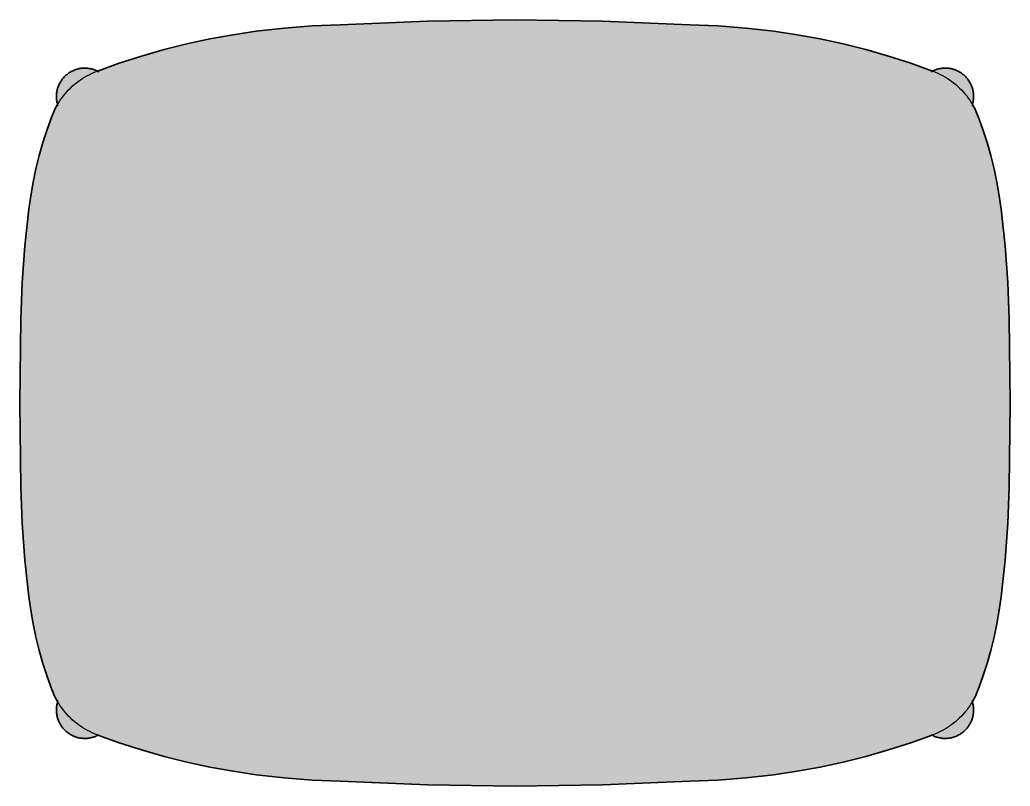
# Model space of a CAD drawing. Header units: millimetres. Extents: x 0 to 1503, y -725 to 393.
# Drawn here: x 67 to 700, y -725 to -236 of the extents above; entities that cross this region are included whole.
import ezdxf

# ---------------------------------------------------------------- set-up
doc = ezdxf.new("R2010")
doc.units = ezdxf.units.MM
doc.layers.add('Blocks', color=7, linetype='Continuous')
doc.layers.add('Blocks$Fill', color=7, linetype='Continuous', true_color=0xffffff)
doc.layers.add('Blocks$Inner', color=7, linetype='Continuous', lineweight=25, true_color=0x007f00)
doc.layers.add('Blocks$Outline', color=7, linetype='Continuous', lineweight=35, true_color=0xff3f3f)

# ---------------------------------------------------------------- blocks, each defined once
blk = doc.blocks.new('Doze Ottoman Top')
at = {"layer": 'Blocks$Fill'}
blk.add_hatch(color=256, dxfattribs=at).paths.add_polyline_path([(443.9, 162.47), (387.99, 161.68), (332.13, 159.31), (314.26, 158.52), (296.42, 157.12), (278.64, 155.12), (263.78, 152.94), (249, 150.27), (234.32, 147.1), (219.75, 143.45), (205.31, 139.32), (191.02, 134.7), (177.18, 129.72), (177.04, 129.8), (176.48, 130.06), (175.91, 130.3), (175.33, 130.53), (174.74, 130.73), (174.15, 130.92), (173.55, 131.08), (172.95, 131.22), (172.34, 131.34), (171.73, 131.44), (171.11, 131.52), (170.49, 131.58), (169.88, 131.62), (169.26, 131.64), (168.64, 131.63), (168.02, 131.6), (167.4, 131.55), (166.78, 131.49), (166.17, 131.39), (165.56, 131.28), (164.95, 131.15), (164.35, 131), (163.76, 130.82), (163.17, 130.63), (162.58, 130.42), (162.01, 130.18), (161.44, 129.93), (160.89, 129.65), (160.34, 129.36), (159.8, 129.05), (159.28, 128.72), (158.76, 128.38), (158.26, 128.01), (157.77, 127.63), (157.3, 127.23), (156.83, 126.82), (156.39, 126.39), (155.96, 125.94), (155.54, 125.48), (155.14, 125.01), (154.75, 124.52), (154.39, 124.02), (154.04, 123.52), (153.71, 123.01), (153.4, 122.49), (153.1, 121.95), (152.82, 121.41), (152.57, 120.86), (152.33, 120.3), (152.11, 119.73), (151.9, 119.15), (151.72, 118.57), (151.56, 117.98), (151.42, 117.39), (151.3, 116.79), (151.2, 116.19), (151.12, 115.59), (151.06, 114.98), (151.02, 114.37), (151, 113.76), (151, 113.15), (151.03, 112.54), (151.07, 111.94), (151.13, 111.33), (151.22, 110.73), (151.32, 110.12), (151.45, 109.53), (151.59, 108.94), (151.73, 108.46), (151.61, 108.27), (150.79, 106.8), (150.01, 105.3), (149.28, 103.78), (148.61, 102.24), (147.99, 100.67), (145.05, 92.45), (142.39, 84.14), (140.01, 75.74), (137.92, 67.26), (136.12, 58.72), (134.61, 50.12), (133.39, 41.47), (130.9, 18.12), (129.17, -5.31), (128.22, -28.78), (127.6, -82.33), (128.22, -135.88), (129.17, -159.35), (130.9, -182.77), (133.39, -206.13), (134.61, -214.77), (136.12, -223.37), (137.92, -231.91), (140.01, -240.39), (142.39, -248.79), (145.05, -257.1), (147.99, -265.32), (148.61, -266.89), (149.28, -268.44), (150.01, -269.96), (150.79, -271.46), (151.61, -272.92), (151.79, -273.22), (151.76, -273.32), (151.59, -273.91), (151.45, -274.5), (151.32, -275.1), (151.22, -275.7), (151.13, -276.3), (151.07, -276.91), (151.03, -277.51), (151, -278.12), (151, -278.73), (151.02, -279.34), (151.06, -279.95), (151.12, -280.56), (151.2, -281.16), (151.3, -281.76), (151.42, -282.36), (151.56, -282.95), (151.72, -283.54), (151.9, -284.12), (152.11, -284.7), (152.33, -285.27), (152.57, -285.83), (152.82, -286.38), (153.1, -286.92), (153.4, -287.46), (153.71, -287.98), (154.04, -288.49), (154.39, -288.99), (154.75, -289.49), (155.14, -289.98), (155.54, -290.45), (155.96, -290.91), (156.39, -291.36), (156.84, -291.79), (157.3, -292.2), (157.77, -292.6), (158.26, -292.98), (158.77, -293.34), (159.28, -293.69), (159.81, -294.02), (160.34, -294.33), (160.89, -294.62), (161.45, -294.9), (162.01, -295.15), (162.59, -295.38), (163.17, -295.6), (163.76, -295.79), (164.36, -295.97), (164.96, -296.12), (165.56, -296.25), (166.17, -296.36), (166.79, -296.45), (167.41, -296.52), (168.02, -296.57), (168.64, -296.6), (169.26, -296.6), (169.88, -296.59), (170.5, -296.55), (171.12, -296.49), (171.74, -296.41), (172.35, -296.31), (172.96, -296.19), (173.56, -296.04), (174.16, -295.88), (174.75, -295.7), (175.34, -295.49), (175.92, -295.27), (176.49, -295.02), (177.05, -294.76), (177.54, -294.51), (191.02, -299.36), (205.31, -303.97), (219.75, -308.11), (234.32, -311.76), (249, -314.92), (263.78, -317.6), (278.64, -319.78), (296.42, -321.78), (314.26, -323.18), (332.13, -323.97), (387.99, -326.33), (443.9, -327.12), (499.81, -326.33), (555.67, -323.97), (573.54, -323.18), (591.38, -321.78), (609.16, -319.78), (624.02, -317.6), (638.8, -314.92), (653.48, -311.76), (668.05, -308.11), (682.48, -303.97), (696.78, -299.36), (710.26, -294.51), (710.75, -294.76), (711.31, -295.02), (711.88, -295.27), (712.46, -295.49), (713.05, -295.7), (713.64, -295.88), (714.24, -296.04), (714.84, -296.19), (715.45, -296.31), (716.06, -296.41), (716.68, -296.49), (717.3, -296.55), (717.92, -296.59), (718.54, -296.6), (719.16, -296.6), (719.78, -296.57), (720.39, -296.52), (721.01, -296.45), (721.63, -296.36), (722.24, -296.25), (722.84, -296.12), (723.44, -295.97), (724.04, -295.79), (724.63, -295.6), (725.21, -295.38), (725.79, -295.15), (726.35, -294.9), (726.91, -294.62), (727.46, -294.33), (727.99, -294.02), (728.52, -293.69), (729.03, -293.34), (729.54, -292.98), (730.03, -292.6), (730.5, -292.2), (730.96, -291.79), (731.41, -291.36), (731.84, -290.91), (732.26, -290.45), (732.66, -289.98), (733.05, -289.49), (733.41, -288.99), (733.76, -288.49), (734.09, -287.98), (734.4, -287.46), (734.7, -286.92), (734.98, -286.38), (735.23, -285.83), (735.47, -285.27), (735.69, -284.7), (735.9, -284.12), (736.08, -283.54), (736.24, -282.95), (736.38, -282.36), (736.5, -281.76), (736.6, -281.16), (736.68, -280.56), (736.74, -279.95), (736.78, -279.34), (736.8, -278.73), (736.8, -278.12), (736.77, -277.51), (736.73, -276.91), (736.67, -276.3), (736.58, -275.7), (736.48, -275.1), (736.35, -274.5), (736.21, -273.91), (736.04, -273.32), (736.01, -273.21), (736.18, -272.92), (737.01, -271.46), (737.79, -269.96), (738.52, -268.44), (739.19, -266.89), (739.81, -265.32), (742.75, -257.1), (745.41, -248.79), (747.79, -240.39), (749.88, -231.91), (751.68, -223.37), (753.19, -214.77), (754.4, -206.13), (756.9, -182.77), (758.62, -159.35), (759.58, -135.88), (760.19, -82.33), (759.58, -28.78), (758.62, -5.31), (756.9, 18.12), (754.4, 41.47), (753.19, 50.12), (751.68, 58.72), (749.88, 67.26), (747.79, 75.74), (745.41, 84.14), (742.75, 92.45), (739.81, 100.67), (739.19, 102.24), (738.52, 103.78), (737.79, 105.3), (737.01, 106.8), (736.18, 108.27), (736.07, 108.46), (736.21, 108.94), (736.35, 109.53), (736.48, 110.12), (736.58, 110.73), (736.67, 111.33), (736.73, 111.94), (736.77, 112.54), (736.8, 113.15), (736.8, 113.76), (736.78, 114.37), (736.74, 114.98), (736.68, 115.59), (736.6, 116.19), (736.5, 116.79), (736.38, 117.39), (736.24, 117.98), (736.08, 118.57), (735.9, 119.15), (735.69, 119.73), (735.47, 120.3), (735.24, 120.86), (734.98, 121.41), (734.7, 121.95), (734.4, 122.49), (734.09, 123.01), (733.76, 123.52), (733.41, 124.02), (733.05, 124.52), (732.66, 125.01), (732.26, 125.48), (731.84, 125.94), (731.41, 126.39), (730.97, 126.82), (730.5, 127.23), (730.03, 127.63), (729.54, 128.01), (729.04, 128.38), (728.52, 128.72), (728, 129.05), (727.46, 129.36), (726.91, 129.65), (726.36, 129.93), (725.79, 130.18), (725.22, 130.42), (724.63, 130.63), (724.05, 130.82), (723.45, 131), (722.85, 131.15), (722.24, 131.28), (721.63, 131.39), (721.02, 131.49), (720.4, 131.55), (719.78, 131.6), (719.17, 131.63), (718.54, 131.64), (717.92, 131.62), (717.31, 131.58), (716.69, 131.52), (716.07, 131.44), (715.46, 131.34), (714.85, 131.22), (714.25, 131.08), (713.65, 130.92), (713.06, 130.73), (712.47, 130.53), (711.9, 130.3), (711.32, 130.06), (710.76, 129.8), (710.62, 129.72), (696.78, 134.7), (682.48, 139.32), (668.05, 143.45), (653.48, 147.1), (638.8, 150.27), (624.02, 152.94), (609.16, 155.12), (591.38, 157.12), (573.54, 158.52), (555.67, 159.31), (499.81, 161.68)], flags=0)
at = {"layer": 'Blocks$Inner'}
blk.add_lwpolyline([(759.58, -135.88), (758.62, -159.35), (756.9, -182.77), (754.4, -206.13), (753.19, -214.77), (751.68, -223.37), (749.88, -231.91), (747.79, -240.39), (745.41, -248.79), (742.75, -257.1), (739.81, -265.32), (739.19, -266.89), (738.52, -268.44), (737.79, -269.96), (737.01, -271.46), (736.18, -272.92), (735.31, -274.36), (734.38, -275.77), (733.41, -277.15), (732.39, -278.5), (731.32, -279.8), (730.22, -281.07), (729.07, -282.31), (727.87, -283.5), (726.64, -284.65), (725.37, -285.76), (724.07, -286.83), (722.73, -287.85), (721.35, -288.83), (719.94, -289.75), (718.5, -290.63), (717.03, -291.46), (715.54, -292.24), (714.02, -292.97), (712.47, -293.65), (710.91, -294.27), (696.78, -299.36), (682.48, -303.97), (668.05, -308.11), (653.48, -311.76), (638.8, -314.92), (624.02, -317.6), (609.16, -319.78), (591.38, -321.78), (573.54, -323.18), (555.67, -323.97), (499.81, -326.33), (443.9, -327.12), (387.99, -326.33), (332.13, -323.97), (314.26, -323.18), (296.42, -321.78), (278.64, -319.78), (263.78, -317.6), (249, -314.92), (234.32, -311.76), (219.75, -308.11), (205.31, -303.97), (191.02, -299.36), (176.89, -294.27), (175.32, -293.65), (173.78, -292.97), (172.26, -292.24), (170.76, -291.46), (169.3, -290.63), (167.86, -289.75), (166.45, -288.83), (165.07, -287.85), (163.73, -286.83), (162.42, -285.76), (161.15, -284.65), (159.92, -283.5), (158.73, -282.31), (157.58, -281.07), (156.47, -279.8), (155.41, -278.5), (154.39, -277.15), (153.42, -275.77), (152.49, -274.36), (151.61, -272.92), (150.79, -271.46), (150.01, -269.96), (149.28, -268.44), (148.61, -266.89), (147.99, -265.32), (145.05, -257.1), (142.39, -248.79), (140.01, -240.39), (137.92, -231.91), (136.12, -223.37), (134.61, -214.77), (133.39, -206.13), (130.9, -182.77), (129.17, -159.35), (128.22, -135.88), (127.6, -82.33), (128.22, -28.78), (129.17, -5.31), (130.9, 18.12), (133.39, 41.47), (134.61, 50.12), (136.12, 58.72), (137.92, 67.26), (140.01, 75.74), (142.39, 84.14), (145.05, 92.45), (147.99, 100.67), (148.61, 102.24), (149.28, 103.78), (150.01, 105.3), (150.79, 106.8), (151.61, 108.27), (152.49, 109.71), (153.42, 111.12), (154.39, 112.5), (155.41, 113.84), (156.47, 115.15), (157.58, 116.42), (158.73, 117.65), (159.92, 118.85), (161.15, 120), (162.42, 121.11), (163.73, 122.17), (165.07, 123.2), (166.45, 124.17), (167.86, 125.1), (169.3, 125.98), (170.76, 126.81), (172.26, 127.59), (173.78, 128.32), (175.32, 128.99), (176.89, 129.62), (191.02, 134.7), (205.31, 139.32), (219.75, 143.45), (234.32, 147.1), (249, 150.27), (263.78, 152.94), (278.64, 155.12), (296.42, 157.12), (314.26, 158.52), (332.13, 159.31), (387.99, 161.68), (443.9, 162.47), (499.81, 161.68), (555.67, 159.31), (573.54, 158.52), (591.38, 157.12), (609.16, 155.12), (624.02, 152.94), (638.8, 150.27), (653.48, 147.1), (668.05, 143.45), (682.48, 139.32), (696.78, 134.7), (710.91, 129.62), (712.47, 128.99), (714.02, 128.32), (715.54, 127.59), (717.03, 126.81), (718.5, 125.98), (719.94, 125.1), (721.35, 124.17), (722.73, 123.2), (724.07, 122.17), (725.37, 121.11), (726.64, 120), (727.87, 118.85), (729.07, 117.65), (730.22, 116.42), (731.32, 115.15), (732.39, 113.84), (733.41, 112.5), (734.38, 111.12), (735.31, 109.71), (736.18, 108.27), (737.01, 106.8), (737.79, 105.3), (738.52, 103.78), (739.19, 102.24), (739.81, 100.67), (742.75, 92.45), (745.41, 84.14), (747.79, 75.74), (749.88, 67.26), (751.68, 58.72), (753.19, 50.12), (754.4, 41.47), (756.9, 18.12), (758.62, -5.31), (759.58, -28.78), (760.19, -82.33)], close=True, dxfattribs=at)
for points in [[(152.15, 107.19), (151.94, 107.77), (151.76, 108.35), (151.59, 108.94), (151.45, 109.53), (151.32, 110.12), (151.22, 110.73), (151.13, 111.33), (151.07, 111.94), (151.03, 112.54), (151, 113.15), (151, 113.76), (151.02, 114.37), (151.06, 114.98), (151.12, 115.59), (151.2, 116.19), (151.3, 116.79), (151.42, 117.39), (151.56, 117.98), (151.72, 118.57), (151.9, 119.15), (152.11, 119.73), (152.33, 120.3), (152.57, 120.86), (152.82, 121.41), (153.1, 121.95), (153.4, 122.49), (153.71, 123.01), (154.04, 123.52), (154.39, 124.02), (154.75, 124.52), (155.14, 125.01), (155.54, 125.48), (155.96, 125.94), (156.39, 126.39), (156.83, 126.82), (157.3, 127.23), (157.77, 127.63), (158.26, 128.01), (158.76, 128.38), (159.28, 128.72), (159.8, 129.05), (160.34, 129.36), (160.89, 129.65), (161.44, 129.93), (162.01, 130.18), (162.58, 130.42), (163.17, 130.63), (163.76, 130.82), (164.35, 131), (164.95, 131.15), (165.56, 131.28), (166.17, 131.39), (166.78, 131.49), (167.4, 131.55), (168.02, 131.6), (168.64, 131.63), (169.26, 131.64), (169.88, 131.62), (170.49, 131.58), (171.11, 131.52), (171.73, 131.44), (172.34, 131.34), (172.95, 131.22), (173.55, 131.08), (174.15, 130.92), (174.74, 130.73), (175.33, 130.53), (175.91, 130.3), (176.48, 130.06), (177.04, 129.8), (177.59, 129.51), (178.13, 129.21)], [(709.67, 129.21), (710.21, 129.51), (710.76, 129.8), (711.32, 130.06), (711.9, 130.3), (712.47, 130.53), (713.06, 130.73), (713.65, 130.92), (714.25, 131.08), (714.85, 131.22), (715.46, 131.34), (716.07, 131.44), (716.69, 131.52), (717.31, 131.58), (717.92, 131.62), (718.54, 131.64), (719.17, 131.63), (719.78, 131.6), (720.4, 131.55), (721.02, 131.49), (721.63, 131.39), (722.24, 131.28), (722.85, 131.15), (723.45, 131), (724.05, 130.82), (724.63, 130.63), (725.22, 130.42), (725.79, 130.18), (726.36, 129.93), (726.91, 129.65), (727.46, 129.36), (728, 129.05), (728.52, 128.72), (729.04, 128.38), (729.54, 128.01), (730.03, 127.63), (730.5, 127.23), (730.97, 126.82), (731.41, 126.39), (731.84, 125.94), (732.26, 125.48), (732.66, 125.01), (733.05, 124.52), (733.41, 124.02), (733.76, 123.52), (734.09, 123.01), (734.4, 122.49), (734.7, 121.95), (734.98, 121.41), (735.24, 120.86), (735.47, 120.3), (735.69, 119.73), (735.9, 119.15), (736.08, 118.57), (736.24, 117.98), (736.38, 117.39), (736.5, 116.79), (736.6, 116.19), (736.68, 115.59), (736.74, 114.98), (736.78, 114.37), (736.8, 113.76), (736.8, 113.15), (736.77, 112.54), (736.73, 111.94), (736.67, 111.33), (736.58, 110.73), (736.48, 110.12), (736.35, 109.53), (736.21, 108.94), (736.04, 108.35), (735.86, 107.77), (735.65, 107.19)], [(178.14, -294.17), (177.6, -294.48), (177.05, -294.76), (176.49, -295.02), (175.92, -295.27), (175.34, -295.49), (174.75, -295.7), (174.16, -295.88), (173.56, -296.04), (172.96, -296.19), (172.35, -296.31), (171.74, -296.41), (171.12, -296.49), (170.5, -296.55), (169.88, -296.59), (169.26, -296.6), (168.64, -296.6), (168.02, -296.57), (167.41, -296.52), (166.79, -296.45), (166.17, -296.36), (165.56, -296.25), (164.96, -296.12), (164.36, -295.97), (163.76, -295.79), (163.17, -295.6), (162.59, -295.38), (162.01, -295.15), (161.45, -294.9), (160.89, -294.62), (160.34, -294.33), (159.81, -294.02), (159.28, -293.69), (158.77, -293.34), (158.26, -292.98), (157.77, -292.6), (157.3, -292.2), (156.84, -291.79), (156.39, -291.36), (155.96, -290.91), (155.54, -290.45), (155.14, -289.98), (154.75, -289.49), (154.39, -288.99), (154.04, -288.49), (153.71, -287.98), (153.4, -287.46), (153.1, -286.92), (152.82, -286.38), (152.57, -285.83), (152.33, -285.27), (152.11, -284.7), (151.9, -284.12), (151.72, -283.54), (151.56, -282.95), (151.42, -282.36), (151.3, -281.76), (151.2, -281.16), (151.12, -280.56), (151.06, -279.95), (151.02, -279.34), (151, -278.73), (151, -278.12), (151.03, -277.51), (151.07, -276.91), (151.13, -276.3), (151.22, -275.7), (151.32, -275.1), (151.45, -274.5), (151.59, -273.91), (151.76, -273.32), (151.94, -272.74), (152.15, -272.17)], [(735.65, -272.17), (735.86, -272.74), (736.04, -273.32), (736.21, -273.91), (736.35, -274.5), (736.48, -275.1), (736.58, -275.7), (736.67, -276.3), (736.73, -276.91), (736.77, -277.51), (736.8, -278.12), (736.8, -278.73), (736.78, -279.34), (736.74, -279.95), (736.68, -280.56), (736.6, -281.16), (736.5, -281.76), (736.38, -282.36), (736.24, -282.95), (736.08, -283.54), (735.9, -284.12), (735.69, -284.7), (735.47, -285.27), (735.23, -285.83), (734.98, -286.38), (734.7, -286.92), (734.4, -287.46), (734.09, -287.98), (733.76, -288.49), (733.41, -288.99), (733.05, -289.49), (732.66, -289.98), (732.26, -290.45), (731.84, -290.91), (731.41, -291.36), (730.96, -291.79), (730.5, -292.2), (730.03, -292.6), (729.54, -292.98), (729.03, -293.34), (728.52, -293.69), (727.99, -294.02), (727.46, -294.33), (726.91, -294.62), (726.35, -294.9), (725.79, -295.15), (725.21, -295.38), (724.63, -295.6), (724.04, -295.79), (723.44, -295.97), (722.84, -296.12), (722.24, -296.25), (721.63, -296.36), (721.01, -296.45), (720.39, -296.52), (719.78, -296.57), (719.16, -296.6), (718.54, -296.6), (717.92, -296.59), (717.3, -296.55), (716.68, -296.49), (716.06, -296.41), (715.45, -296.31), (714.84, -296.19), (714.24, -296.04), (713.64, -295.88), (713.05, -295.7), (712.46, -295.49), (711.88, -295.27), (711.31, -295.02), (710.75, -294.76), (710.2, -294.48), (709.66, -294.17)]]:
    blk.add_lwpolyline(points, dxfattribs=at)
at = {"layer": 'Blocks$Outline'}
for points in [[(314.26, 158.52), (296.42, 157.12)], [(332.13, 159.31), (314.26, 158.52)], [(387.99, 161.68), (332.13, 159.31)], [(443.9, 162.47), (387.99, 161.68)], [(499.81, 161.68), (443.9, 162.47)], [(555.67, 159.31), (499.81, 161.68)], [(573.54, 158.52), (555.67, 159.31)], [(591.38, 157.12), (573.54, 158.52)], [(263.78, 152.94), (249, 150.27)], [(278.64, 155.12), (263.78, 152.94)], [(296.42, 157.12), (278.64, 155.12)], [(609.16, 155.12), (591.38, 157.12)], [(624.02, 152.94), (609.16, 155.12)], [(638.8, 150.27), (624.02, 152.94)], [(234.32, 147.1), (219.75, 143.45)], [(249, 150.27), (234.32, 147.1)], [(653.48, 147.1), (638.8, 150.27)], [(668.05, 143.45), (653.48, 147.1)], [(205.31, 139.32), (191.02, 134.7)], [(219.75, 143.45), (205.31, 139.32)], [(682.48, 139.32), (668.05, 143.45)], [(696.78, 134.7), (682.48, 139.32)], [(191.02, 134.7), (177.18, 129.72)], [(710.62, 129.72), (696.78, 134.7)], [(156.83, 126.82), (156.39, 126.39)], [(157.3, 127.23), (156.83, 126.82)], [(157.77, 127.63), (157.3, 127.23)], [(158.26, 128.01), (157.77, 127.63)], [(158.76, 128.38), (158.26, 128.01)], [(159.28, 128.72), (158.76, 128.38)], [(159.8, 129.05), (159.28, 128.72)], [(160.34, 129.36), (159.8, 129.05)], [(160.89, 129.65), (160.34, 129.36)], [(161.44, 129.93), (160.89, 129.65)], [(162.01, 130.18), (161.44, 129.93)], [(162.58, 130.42), (162.01, 130.18)], [(163.17, 130.63), (162.58, 130.42)], [(163.76, 130.82), (163.17, 130.63)], [(164.35, 131), (163.76, 130.82)], [(164.95, 131.15), (164.35, 131)], [(165.56, 131.28), (164.95, 131.15)], [(166.17, 131.39), (165.56, 131.28)], [(166.78, 131.49), (166.17, 131.39)], [(167.4, 131.55), (166.78, 131.49)], [(168.02, 131.6), (167.4, 131.55)], [(168.64, 131.63), (168.02, 131.6)], [(169.26, 131.64), (168.64, 131.63)], [(169.88, 131.62), (169.26, 131.64)], [(170.49, 131.58), (169.88, 131.62)], [(171.11, 131.52), (170.49, 131.58)], [(171.73, 131.44), (171.11, 131.52)], [(172.34, 131.34), (171.73, 131.44)], [(172.95, 131.22), (172.34, 131.34)], [(173.55, 131.08), (172.95, 131.22)], [(174.15, 130.92), (173.55, 131.08)], [(174.74, 130.73), (174.15, 130.92)], [(175.33, 130.53), (174.74, 130.73)], [(175.91, 130.3), (175.33, 130.53)], [(176.48, 130.06), (175.91, 130.3)], [(177.04, 129.8), (176.48, 130.06)], [(177.18, 129.72), (177.04, 129.8)], [(710.76, 129.8), (710.62, 129.72)], [(711.32, 130.06), (710.76, 129.8)], [(711.9, 130.3), (711.32, 130.06)], [(712.47, 130.53), (711.9, 130.3)], [(713.06, 130.73), (712.47, 130.53)], [(713.65, 130.92), (713.06, 130.73)], [(714.25, 131.08), (713.65, 130.92)], [(714.85, 131.22), (714.25, 131.08)], [(715.46, 131.34), (714.85, 131.22)], [(716.07, 131.44), (715.46, 131.34)], [(716.69, 131.52), (716.07, 131.44)], [(717.31, 131.58), (716.69, 131.52)], [(717.92, 131.62), (717.31, 131.58)], [(718.54, 131.64), (717.92, 131.62)], [(719.17, 131.63), (718.54, 131.64)], [(719.78, 131.6), (719.17, 131.63)], [(720.4, 131.55), (719.78, 131.6)], [(721.02, 131.49), (720.4, 131.55)], [(721.63, 131.39), (721.02, 131.49)], [(722.24, 131.28), (721.63, 131.39)], [(722.85, 131.15), (722.24, 131.28)], [(723.45, 131), (722.85, 131.15)], [(724.05, 130.82), (723.45, 131)], [(724.63, 130.63), (724.05, 130.82)], [(725.22, 130.42), (724.63, 130.63)], [(725.79, 130.18), (725.22, 130.42)], [(726.36, 129.93), (725.79, 130.18)], [(726.91, 129.65), (726.36, 129.93)], [(727.46, 129.36), (726.91, 129.65)], [(728, 129.05), (727.46, 129.36)], [(728.52, 128.72), (728, 129.05)], [(729.04, 128.38), (728.52, 128.72)], [(729.54, 128.01), (729.04, 128.38)], [(730.03, 127.63), (729.54, 128.01)], [(730.5, 127.23), (730.03, 127.63)], [(730.97, 126.82), (730.5, 127.23)], [(731.41, 126.39), (730.97, 126.82)], [(152.33, 120.3), (152.11, 119.73)], [(152.57, 120.86), (152.33, 120.3)], [(152.82, 121.41), (152.57, 120.86)], [(153.1, 121.95), (152.82, 121.41)], [(153.4, 122.49), (153.1, 121.95)], [(153.71, 123.01), (153.4, 122.49)], [(154.04, 123.52), (153.71, 123.01)], [(154.39, 124.02), (154.04, 123.52)], [(154.75, 124.52), (154.39, 124.02)], [(155.14, 125.01), (154.75, 124.52)], [(155.54, 125.48), (155.14, 125.01)], [(155.96, 125.94), (155.54, 125.48)], [(156.39, 126.39), (155.96, 125.94)], [(731.84, 125.94), (731.41, 126.39)], [(732.26, 125.48), (731.84, 125.94)], [(732.66, 125.01), (732.26, 125.48)], [(733.05, 124.52), (732.66, 125.01)], [(733.41, 124.02), (733.05, 124.52)], [(733.76, 123.52), (733.41, 124.02)], [(734.09, 123.01), (733.76, 123.52)], [(734.4, 122.49), (734.09, 123.01)], [(734.7, 121.95), (734.4, 122.49)], [(734.98, 121.41), (734.7, 121.95)], [(735.24, 120.86), (734.98, 121.41)], [(735.47, 120.3), (735.24, 120.86)], [(735.69, 119.73), (735.47, 120.3)], [(151.02, 114.37), (151, 113.76)], [(151.06, 114.98), (151.02, 114.37)], [(151.12, 115.59), (151.06, 114.98)], [(151.2, 116.19), (151.12, 115.59)], [(151.3, 116.79), (151.2, 116.19)], [(151.42, 117.39), (151.3, 116.79)], [(151.56, 117.98), (151.42, 117.39)], [(151.72, 118.57), (151.56, 117.98)], [(151.9, 119.15), (151.72, 118.57)], [(152.11, 119.73), (151.9, 119.15)], [(735.9, 119.15), (735.69, 119.73)], [(736.08, 118.57), (735.9, 119.15)], [(736.24, 117.98), (736.08, 118.57)], [(736.38, 117.39), (736.24, 117.98)], [(736.5, 116.79), (736.38, 117.39)], [(736.6, 116.19), (736.5, 116.79)], [(736.68, 115.59), (736.6, 116.19)], [(736.74, 114.98), (736.68, 115.59)], [(736.78, 114.37), (736.74, 114.98)], [(736.8, 113.76), (736.78, 114.37)], [(151.61, 108.27), (150.79, 106.8)], [(151, 113.76), (151, 113.15)], [(151, 113.15), (151.03, 112.54)], [(151.03, 112.54), (151.07, 111.94)], [(151.07, 111.94), (151.13, 111.33)], [(151.13, 111.33), (151.22, 110.73)], [(151.22, 110.73), (151.32, 110.12)], [(151.32, 110.12), (151.45, 109.53)], [(151.45, 109.53), (151.59, 108.94)], [(151.59, 108.94), (151.73, 108.46)], [(151.73, 108.46), (151.61, 108.27)], [(736.07, 108.46), (736.21, 108.94)], [(736.18, 108.27), (736.07, 108.46)], [(737.01, 106.8), (736.18, 108.27)], [(736.21, 108.94), (736.35, 109.53)], [(736.35, 109.53), (736.48, 110.12)], [(736.48, 110.12), (736.58, 110.73)], [(736.58, 110.73), (736.67, 111.33)], [(736.67, 111.33), (736.73, 111.94)], [(736.73, 111.94), (736.77, 112.54)], [(736.77, 112.54), (736.8, 113.15)], [(736.8, 113.15), (736.8, 113.76)], [(148.61, 102.24), (147.99, 100.67)], [(149.28, 103.78), (148.61, 102.24)], [(150.01, 105.3), (149.28, 103.78)], [(150.79, 106.8), (150.01, 105.3)], [(737.79, 105.3), (737.01, 106.8)], [(738.52, 103.78), (737.79, 105.3)], [(739.19, 102.24), (738.52, 103.78)], [(739.81, 100.67), (739.19, 102.24)], [(147.99, 100.67), (145.05, 92.45)], [(742.75, 92.45), (739.81, 100.67)], [(145.05, 92.45), (142.39, 84.14)], [(745.41, 84.14), (742.75, 92.45)], [(142.39, 84.14), (140.01, 75.74)], [(747.79, 75.74), (745.41, 84.14)], [(140.01, 75.74), (137.92, 67.26)], [(749.88, 67.26), (747.79, 75.74)], [(137.92, 67.26), (136.12, 58.72)], [(751.68, 58.72), (749.88, 67.26)], [(136.12, 58.72), (134.61, 50.12)], [(753.19, 50.12), (751.68, 58.72)], [(134.61, 50.12), (133.39, 41.47)], [(754.4, 41.47), (753.19, 50.12)], [(133.39, 41.47), (130.9, 18.12)], [(756.9, 18.12), (754.4, 41.47)], [(130.9, 18.12), (129.17, -5.31)], [(758.62, -5.31), (756.9, 18.12)], [(129.17, -5.31), (128.22, -28.78)], [(759.58, -28.78), (758.62, -5.31)], [(128.22, -28.78), (127.6, -82.33)], [(760.19, -82.33), (759.58, -28.78)], [(127.6, -82.33), (128.22, -135.88)], [(759.58, -135.88), (760.19, -82.33)], [(128.22, -135.88), (129.17, -159.35)], [(758.62, -159.35), (759.58, -135.88)], [(129.17, -159.35), (130.9, -182.77)], [(756.9, -182.77), (758.62, -159.35)], [(130.9, -182.77), (133.39, -206.13)], [(754.4, -206.13), (756.9, -182.77)], [(133.39, -206.13), (134.61, -214.77)], [(753.19, -214.77), (754.4, -206.13)], [(134.61, -214.77), (136.12, -223.37)], [(751.68, -223.37), (753.19, -214.77)], [(136.12, -223.37), (137.92, -231.91)], [(749.88, -231.91), (751.68, -223.37)], [(137.92, -231.91), (140.01, -240.39)], [(747.79, -240.39), (749.88, -231.91)], [(140.01, -240.39), (142.39, -248.79)], [(745.41, -248.79), (747.79, -240.39)], [(142.39, -248.79), (145.05, -257.1)], [(742.75, -257.1), (745.41, -248.79)], [(145.05, -257.1), (147.99, -265.32)], [(739.81, -265.32), (742.75, -257.1)], [(147.99, -265.32), (148.61, -266.89)], [(739.19, -266.89), (739.81, -265.32)], [(148.61, -266.89), (149.28, -268.44)], [(149.28, -268.44), (150.01, -269.96)], [(150.01, -269.96), (150.79, -271.46)], [(150.79, -271.46), (151.61, -272.92)], [(736.18, -272.92), (737.01, -271.46)], [(737.01, -271.46), (737.79, -269.96)], [(737.79, -269.96), (738.52, -268.44)], [(738.52, -268.44), (739.19, -266.89)], [(151.03, -277.51), (151, -278.12)], [(151, -278.12), (151, -278.73)], [(151.07, -276.91), (151.03, -277.51)], [(151.13, -276.3), (151.07, -276.91)], [(151.22, -275.7), (151.13, -276.3)], [(151.32, -275.1), (151.22, -275.7)], [(151.45, -274.5), (151.32, -275.1)], [(151.59, -273.91), (151.45, -274.5)], [(151.76, -273.32), (151.59, -273.91)], [(151.61, -272.92), (151.79, -273.22)], [(151.79, -273.22), (151.76, -273.32)], [(736.01, -273.21), (736.18, -272.92)], [(736.04, -273.32), (736.01, -273.21)], [(736.21, -273.91), (736.04, -273.32)], [(736.35, -274.5), (736.21, -273.91)], [(736.48, -275.1), (736.35, -274.5)], [(736.58, -275.7), (736.48, -275.1)], [(736.67, -276.3), (736.58, -275.7)], [(736.73, -276.91), (736.67, -276.3)], [(736.77, -277.51), (736.73, -276.91)], [(736.8, -278.12), (736.77, -277.51)], [(736.8, -278.73), (736.8, -278.12)], [(151, -278.73), (151.02, -279.34)], [(151.02, -279.34), (151.06, -279.95)], [(151.06, -279.95), (151.12, -280.56)], [(151.12, -280.56), (151.2, -281.16)], [(151.2, -281.16), (151.3, -281.76)], [(151.3, -281.76), (151.42, -282.36)], [(151.42, -282.36), (151.56, -282.95)], [(151.56, -282.95), (151.72, -283.54)], [(151.72, -283.54), (151.9, -284.12)], [(151.9, -284.12), (152.11, -284.7)], [(735.69, -284.7), (735.9, -284.12)], [(735.9, -284.12), (736.08, -283.54)], [(736.08, -283.54), (736.24, -282.95)], [(736.24, -282.95), (736.38, -282.36)], [(736.38, -282.36), (736.5, -281.76)], [(736.5, -281.76), (736.6, -281.16)], [(736.6, -281.16), (736.68, -280.56)], [(736.68, -280.56), (736.74, -279.95)], [(736.74, -279.95), (736.78, -279.34)], [(736.78, -279.34), (736.8, -278.73)], [(152.11, -284.7), (152.33, -285.27)], [(152.33, -285.27), (152.57, -285.83)], [(152.57, -285.83), (152.82, -286.38)], [(152.82, -286.38), (153.1, -286.92)], [(153.1, -286.92), (153.4, -287.46)], [(153.4, -287.46), (153.71, -287.98)], [(153.71, -287.98), (154.04, -288.49)], [(154.04, -288.49), (154.39, -288.99)], [(154.39, -288.99), (154.75, -289.49)], [(154.75, -289.49), (155.14, -289.98)], [(155.14, -289.98), (155.54, -290.45)], [(155.54, -290.45), (155.96, -290.91)], [(155.96, -290.91), (156.39, -291.36)], [(731.41, -291.36), (731.84, -290.91)], [(731.84, -290.91), (732.26, -290.45)], [(732.26, -290.45), (732.66, -289.98)], [(732.66, -289.98), (733.05, -289.49)], [(733.05, -289.49), (733.41, -288.99)], [(733.41, -288.99), (733.76, -288.49)], [(733.76, -288.49), (734.09, -287.98)], [(734.09, -287.98), (734.4, -287.46)], [(734.4, -287.46), (734.7, -286.92)], [(734.7, -286.92), (734.98, -286.38)], [(734.98, -286.38), (735.23, -285.83)], [(735.23, -285.83), (735.47, -285.27)], [(735.47, -285.27), (735.69, -284.7)], [(156.39, -291.36), (156.84, -291.79)], [(156.84, -291.79), (157.3, -292.2)], [(157.3, -292.2), (157.77, -292.6)], [(157.77, -292.6), (158.26, -292.98)], [(158.26, -292.98), (158.77, -293.34)], [(158.77, -293.34), (159.28, -293.69)], [(159.28, -293.69), (159.81, -294.02)], [(159.81, -294.02), (160.34, -294.33)], [(160.34, -294.33), (160.89, -294.62)], [(160.89, -294.62), (161.45, -294.9)], [(161.45, -294.9), (162.01, -295.15)], [(162.01, -295.15), (162.59, -295.38)], [(162.59, -295.38), (163.17, -295.6)], [(163.17, -295.6), (163.76, -295.79)], [(163.76, -295.79), (164.36, -295.97)], [(164.36, -295.97), (164.96, -296.12)], [(164.96, -296.12), (165.56, -296.25)], [(165.56, -296.25), (166.17, -296.36)], [(166.17, -296.36), (166.79, -296.45)], [(166.79, -296.45), (167.41, -296.52)], [(167.41, -296.52), (168.02, -296.57)], [(168.02, -296.57), (168.64, -296.6)], [(168.64, -296.6), (169.26, -296.6)], [(169.26, -296.6), (169.88, -296.59)], [(169.88, -296.59), (170.5, -296.55)], [(170.5, -296.55), (171.12, -296.49)], [(171.12, -296.49), (171.74, -296.41)], [(171.74, -296.41), (172.35, -296.31)], [(172.35, -296.31), (172.96, -296.19)], [(172.96, -296.19), (173.56, -296.04)], [(173.56, -296.04), (174.16, -295.88)], [(174.16, -295.88), (174.75, -295.7)], [(174.75, -295.7), (175.34, -295.49)], [(175.34, -295.49), (175.92, -295.27)], [(175.92, -295.27), (176.49, -295.02)], [(176.49, -295.02), (177.05, -294.76)], [(177.05, -294.76), (177.54, -294.51)], [(177.54, -294.51), (191.02, -299.36)], [(696.78, -299.36), (710.26, -294.51)], [(710.26, -294.51), (710.75, -294.76)], [(710.75, -294.76), (711.31, -295.02)], [(711.31, -295.02), (711.88, -295.27)], [(711.88, -295.27), (712.46, -295.49)], [(712.46, -295.49), (713.05, -295.7)], [(713.05, -295.7), (713.64, -295.88)], [(713.64, -295.88), (714.24, -296.04)], [(714.24, -296.04), (714.84, -296.19)], [(714.84, -296.19), (715.45, -296.31)], [(715.45, -296.31), (716.06, -296.41)], [(716.06, -296.41), (716.68, -296.49)], [(716.68, -296.49), (717.3, -296.55)], [(717.3, -296.55), (717.92, -296.59)], [(717.92, -296.59), (718.54, -296.6)], [(718.54, -296.6), (719.16, -296.6)], [(719.16, -296.6), (719.78, -296.57)], [(719.78, -296.57), (720.39, -296.52)], [(720.39, -296.52), (721.01, -296.45)], [(721.01, -296.45), (721.63, -296.36)], [(721.63, -296.36), (722.24, -296.25)], [(722.24, -296.25), (722.84, -296.12)], [(722.84, -296.12), (723.44, -295.97)], [(723.44, -295.97), (724.04, -295.79)], [(724.04, -295.79), (724.63, -295.6)], [(724.63, -295.6), (725.21, -295.38)], [(725.21, -295.38), (725.79, -295.15)], [(725.79, -295.15), (726.35, -294.9)], [(726.35, -294.9), (726.91, -294.62)], [(726.91, -294.62), (727.46, -294.33)], [(727.46, -294.33), (727.99, -294.02)], [(727.99, -294.02), (728.52, -293.69)], [(728.52, -293.69), (729.03, -293.34)], [(729.03, -293.34), (729.54, -292.98)], [(729.54, -292.98), (730.03, -292.6)], [(730.03, -292.6), (730.5, -292.2)], [(730.5, -292.2), (730.96, -291.79)], [(730.96, -291.79), (731.41, -291.36)], [(191.02, -299.36), (205.31, -303.97)], [(682.48, -303.97), (696.78, -299.36)], [(205.31, -303.97), (219.75, -308.11)], [(219.75, -308.11), (234.32, -311.76)], [(653.48, -311.76), (668.05, -308.11)], [(668.05, -308.11), (682.48, -303.97)], [(234.32, -311.76), (249, -314.92)], [(249, -314.92), (263.78, -317.6)], [(624.02, -317.6), (638.8, -314.92)], [(638.8, -314.92), (653.48, -311.76)], [(263.78, -317.6), (278.64, -319.78)], [(278.64, -319.78), (296.42, -321.78)], [(296.42, -321.78), (314.26, -323.18)], [(573.54, -323.18), (591.38, -321.78)], [(591.38, -321.78), (609.16, -319.78)], [(609.16, -319.78), (624.02, -317.6)], [(314.26, -323.18), (332.13, -323.97)], [(332.13, -323.97), (387.99, -326.33)], [(387.99, -326.33), (443.9, -327.12)], [(443.9, -327.12), (499.81, -326.33)], [(499.81, -326.33), (555.67, -323.97)], [(555.67, -323.97), (573.54, -323.18)]]:
    blk.add_lwpolyline(points, dxfattribs=at)

msp = doc.modelspace()

# ---------------------------------------------------------------- block references
at = {"layer": 'Blocks'}
msp.add_blockref('Doze Ottoman Top', (-60.6, -398.25), dxfattribs=at)

doc.saveas('drawing.dxf')
